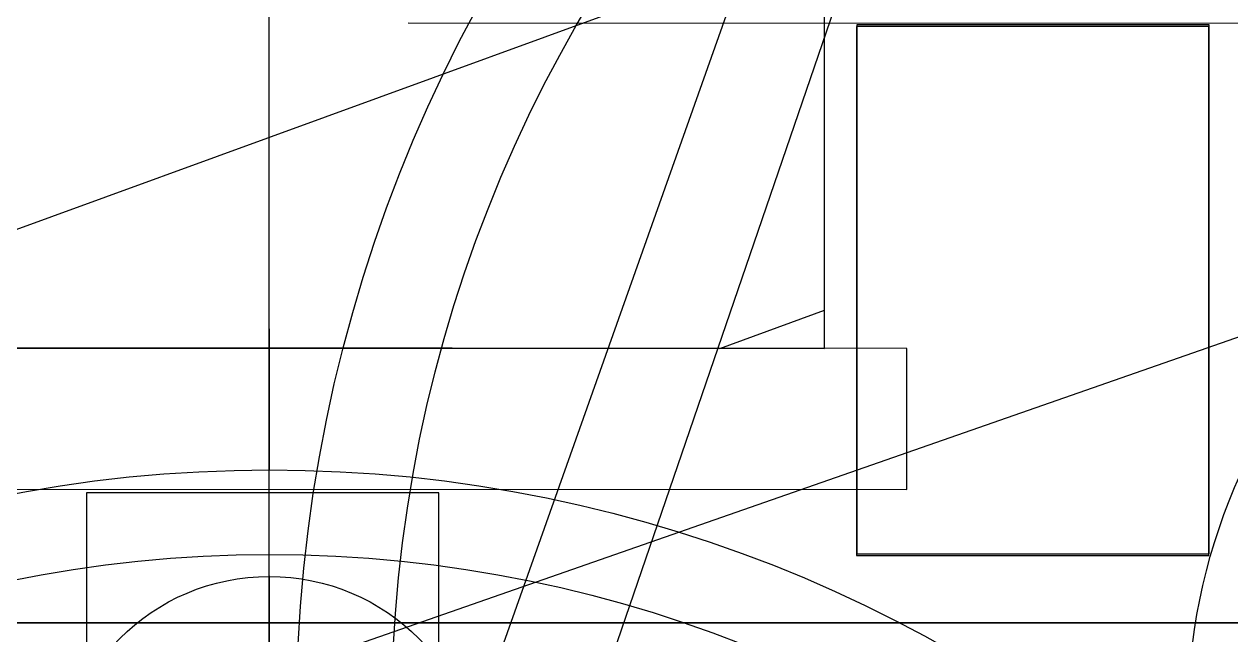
# Model space of a CAD drawing. Extents: x -381 to 213, y -63 to 250.
# Drawn here: x -121.53 to -104.41, y 29.79 to 38.45 of the extents above; entities that cross this region are included whole.
import ezdxf

# ---------------------------------------------------------------- set-up
doc = ezdxf.new("R2010")
doc.units = 0
doc.header["$MEASUREMENT"] = 0
for name, pattern in [('K5LT65535', [0]), ('K5LT_AXLED', [19.5, 15, -1.5, 1.5, -1.5]), ('K5LT_BASIC', [0])]:
    doc.linetypes.add(name, pattern=pattern)
doc.layers.add('Системный слой', color=7, linetype='Continuous')

# ---------------------------------------------------------------- blocks, each defined once
blk = doc.blocks.new('*U')
at = {"layer": 'Системный слой', "color": 5, "linetype": 'K5LT_BASIC'}
for p, q in [((-110.178, 33.852), (-110.15, 86.852)), ((-109.008, 33.851), (-127.008, 33.861)), ((-125.928, 33.86), (-110.178, 33.852)), ((-109.009, 31.851), (-109.008, 33.851)), ((-127.009, 31.861), (-109.009, 31.851)), ((-115.649, 31.806), (-120.649, 31.806)), ((-120.649, 31.806), (-120.649, 24.306)), ((-115.649, 24.306), (-115.649, 31.806)), ((107.35, 31.802), (102.35, 31.802)), ((102.35, 31.802), (102.35, 24.302)), ((107.35, 24.302), (107.35, 31.802)), ((-120.649, 24.306), (-115.649, 24.306)), ((102.35, 24.302), (107.35, 24.302)), ((156.17, 1.223), (-168.83, 1.223)), ((-46.622, 1.223), (33.378, 1.223))]:
    blk.add_line(p, q, dxfattribs=at)
at = {"layer": 'Системный слой', "color": 30, "linetype": 'K5LT_AXLED'}
for p, q in [((94.013, 5.981), (94.013, 74.478)), ((94.013, 5.981), (94.013, 74.478)), ((94.013, 5.982), (94.013, 72.497)), ((94.013, 5.982), (94.013, 72.497)), ((94.013, 5.981), (94.013, 70.516)), ((94.013, 5.981), (94.013, 70.516)), ((94.013, 20.983), (94.013, 25.983)), ((94.013, 20.983), (94.013, 25.983)), ((-21.536, -16.111), (-21.536, 5.389)), ((-21.536, -16.111), (-21.536, 4.189))]:
    blk.add_line(p, q, dxfattribs=at)
blk = doc.blocks.new('*F')
at = {"layer": 'Системный слой', "color": 5, "linetype": 'K5LT65535'}
for points in [[(-51.102, 49.761), (-128.234, 22.87), (-130.112, 20.429), (-130.112, 14.065), (-53.877, 14.065), (-43.829, 42.392), (-43.829, 45.933)], [(-51.58, 12.152), (-51.58, 15.788), (-42.68, 41.722), (-39.714, 44.689), (1.149, 44.689), (2.728, 43.11), (2.728, -18.333), (0.766, -21.534), (-1.148, -21.534)]]:
    blk.add_lwpolyline(points, dxfattribs=at)
at = {"layer": 'Системный слой', "color": 5, "linetype": 'K5LT_BASIC'}
for centre, radius in [((94.013, 5.981), 62.534), ((94.013, 5.981), 62.534), ((94.013, 5.981), 37.817), ((94.013, 5.981), 37.817), ((94.013, 5.981), 31.192), ((94.013, 5.981), 31.192), ((94.013, 5.982), 29.543), ((94.013, 5.982), 29.543), ((94.013, 20.983), 3), ((94.013, 20.983), 3), ((-0.009, -0.168), 21.15), ((-0.009, -0.168), 19.8), ((-0.009, -0.168), 8.5), ((-21.536, -16.111), 19.5), ((-21.536, -16.111), 18.3)]:
    blk.add_circle(centre, radius, dxfattribs=at)
at = {"layer": 'Системный слой'}
blk.add_blockref('*U', (0, 0), dxfattribs=at)
blk.add_blockref('*U', (0, 0), dxfattribs=at)
blk.add_blockref('*U', (0, 0), dxfattribs=at)
blk.add_blockref('*U', (0, 0), dxfattribs=at)
blk.add_blockref('*U', (0, 0), dxfattribs=at)
blk.add_blockref('*U', (0, 0), dxfattribs=at)
blk.add_blockref('*U', (0, 0), dxfattribs=at)
blk.add_blockref('*U', (0, 0), dxfattribs=at)
blk.add_blockref('*U', (0, 0), dxfattribs=at)
blk.add_blockref('*U', (0, 0), dxfattribs=at)
blk.add_blockref('*U', (0, 0), dxfattribs=at)
blk.add_blockref('*U', (0, 0), dxfattribs=at)
blk.add_blockref('*U', (0, 0), dxfattribs=at)
blk.add_blockref('*U', (0, 0), dxfattribs=at)
blk.add_blockref('*U', (0, 0), dxfattribs=at)
blk.add_blockref('*U', (0, 0), dxfattribs=at)
blk.add_blockref('*U', (0, 0), dxfattribs=at)
blk.add_blockref('*U', (0, 0), dxfattribs=at)
blk.add_blockref('*U', (0, 0), dxfattribs=at)
blk.add_blockref('*U', (0, 0), dxfattribs=at)
blk.add_blockref('*U', (0, 0), dxfattribs=at)
blk.add_blockref('*U', (0, 0), dxfattribs=at)
blk.add_blockref('*U', (0, 0), dxfattribs=at)
blk.add_blockref('*U', (0, 0), dxfattribs=at)
blk.add_blockref('*U', (0, 0), dxfattribs=at)
blk.add_blockref('*U', (0, 0), dxfattribs=at)
blk.add_blockref('*U', (0, 0), dxfattribs=at)
blk.add_blockref('*U', (0, 0), dxfattribs=at)
blk.add_blockref('*U', (0, 0), dxfattribs=at)
blk.add_blockref('*U', (0, 0), dxfattribs=at)
blk.add_blockref('*U', (0, 0), dxfattribs=at)
blk.add_blockref('*U', (0, 0), dxfattribs=at)
blk.add_blockref('*U', (0, 0), dxfattribs=at)
blk.add_blockref('*U', (0, 0), dxfattribs=at)
blk.add_blockref('*U', (0, 0), dxfattribs=at)
blk.add_blockref('*U', (0, 0), dxfattribs=at)
blk.add_blockref('*U', (0, 0), dxfattribs=at)
blk.add_blockref('*U', (0, 0), dxfattribs=at)
blk.add_blockref('*U', (0, 0), dxfattribs=at)
blk.add_blockref('*U', (0, 0), dxfattribs=at)
blk.add_blockref('*U', (0, 0), dxfattribs=at)
blk.add_blockref('*U', (0, 0), dxfattribs=at)
blk.add_blockref('*U', (0, 0), dxfattribs=at)
blk.add_blockref('*U', (0, 0), dxfattribs=at)
blk.add_blockref('*U', (0, 0), dxfattribs=at)
blk.add_blockref('*U', (0, 0), dxfattribs=at)
blk.add_blockref('*U', (0, 0), dxfattribs=at)
blk.add_blockref('*U', (0, 0), dxfattribs=at)
blk.add_blockref('*U', (0, 0), dxfattribs=at)
blk.add_blockref('*U', (0, 0), dxfattribs=at)
blk.add_blockref('*U', (0, 0), dxfattribs=at)
blk.add_blockref('*U', (0, 0), dxfattribs=at)
blk.add_blockref('*U', (0, 0), dxfattribs=at)
blk.add_blockref('*U', (0, 0), dxfattribs=at)
blk.add_blockref('*U', (0, 0), dxfattribs=at)
blk.add_blockref('*U', (0, 0), dxfattribs=at)
blk.add_blockref('*U', (0, 0), dxfattribs=at)
blk.add_blockref('*U', (0, 0), dxfattribs=at)
blk.add_blockref('*U', (0, 0), dxfattribs=at)
blk.add_blockref('*U', (0, 0), dxfattribs=at)
blk.add_blockref('*U', (0, 0), dxfattribs=at)
blk.add_blockref('*U', (0, 0), dxfattribs=at)
blk.add_blockref('*U', (0, 0), dxfattribs=at)
blk.add_blockref('*U', (0, 0), dxfattribs=at)
blk.add_blockref('*U', (0, 0), dxfattribs=at)
blk.add_blockref('*U', (0, 0), dxfattribs=at)
blk.add_blockref('*U', (0, 0), dxfattribs=at)
blk.add_blockref('*U', (0, 0), dxfattribs=at)
blk.add_blockref('*U', (0, 0), dxfattribs=at)
blk.add_blockref('*U', (0, 0), dxfattribs=at)
blk.add_blockref('*U', (0, 0), dxfattribs=at)
blk.add_blockref('*U', (0, 0), dxfattribs=at)
blk.add_blockref('*U', (0, 0), dxfattribs=at)
blk.add_blockref('*U', (0, 0), dxfattribs=at)
blk.add_blockref('*U', (0, 0), dxfattribs=at)
blk.add_blockref('*U', (0, 0), dxfattribs=at)
blk.add_blockref('*U', (0, 0), dxfattribs=at)
blk.add_blockref('*U', (0, 0), dxfattribs=at)
blk.add_blockref('*U', (0, 0), dxfattribs=at)
blk.add_blockref('*U', (0, 0), dxfattribs=at)
blk.add_blockref('*U', (0, 0), dxfattribs=at)
blk.add_blockref('*U', (0, 0), dxfattribs=at)
blk.add_blockref('*U', (0, 0), dxfattribs=at)
blk.add_blockref('*U', (0, 0), dxfattribs=at)
blk.add_blockref('*U', (0, 0), dxfattribs=at)
blk.add_blockref('*U', (0, 0), dxfattribs=at)
blk.add_blockref('*U', (0, 0), dxfattribs=at)
blk.add_blockref('*U', (0, 0), dxfattribs=at)
blk.add_blockref('*U', (0, 0), dxfattribs=at)
blk.add_blockref('*U', (0, 0), dxfattribs=at)
blk.add_blockref('*U', (0, 0), dxfattribs=at)
blk.add_blockref('*U', (0, 0), dxfattribs=at)
blk.add_blockref('*U', (0, 0), dxfattribs=at)
blk.add_blockref('*U', (0, 0), dxfattribs=at)
blk.add_blockref('*U', (0, 0), dxfattribs=at)
blk.add_blockref('*U', (0, 0), dxfattribs=at)
blk.add_blockref('*U', (0, 0), dxfattribs=at)
blk.add_blockref('*U', (0, 0), dxfattribs=at)
blk.add_blockref('*U', (0, 0), dxfattribs=at)
blk.add_blockref('*U', (0, 0), dxfattribs=at)
blk.add_blockref('*U', (0, 0), dxfattribs=at)
blk.add_blockref('*U', (0, 0), dxfattribs=at)
blk.add_blockref('*U', (0, 0), dxfattribs=at)
blk.add_blockref('*U', (0, 0), dxfattribs=at)
blk.add_blockref('*U', (0, 0), dxfattribs=at)
blk.add_blockref('*U', (0, 0), dxfattribs=at)
blk.add_blockref('*U', (0, 0), dxfattribs=at)
blk.add_blockref('*U', (0, 0), dxfattribs=at)
blk.add_blockref('*U', (0, 0), dxfattribs=at)
blk.add_blockref('*U', (0, 0), dxfattribs=at)
blk.add_blockref('*U', (0, 0), dxfattribs=at)
blk.add_blockref('*U', (0, 0), dxfattribs=at)
blk.add_blockref('*U', (0, 0), dxfattribs=at)
blk.add_blockref('*U', (0, 0), dxfattribs=at)
blk.add_blockref('*U', (0, 0), dxfattribs=at)
blk.add_blockref('*U', (0, 0), dxfattribs=at)
blk.add_blockref('*U', (0, 0), dxfattribs=at)
blk.add_blockref('*U', (0, 0), dxfattribs=at)
blk.add_blockref('*U', (0, 0), dxfattribs=at)
blk.add_blockref('*U', (0, 0), dxfattribs=at)
blk.add_blockref('*U', (0, 0), dxfattribs=at)
blk.add_blockref('*U', (0, 0), dxfattribs=at)
blk.add_blockref('*U', (0, 0), dxfattribs=at)
blk.add_blockref('*U', (0, 0), dxfattribs=at)
blk.add_blockref('*U', (0, 0), dxfattribs=at)
blk.add_blockref('*U', (0, 0), dxfattribs=at)
blk.add_blockref('*U', (0, 0), dxfattribs=at)
blk.add_blockref('*U', (0, 0), dxfattribs=at)
blk.add_blockref('*U', (0, 0), dxfattribs=at)
blk.add_blockref('*U', (0, 0), dxfattribs=at)
blk.add_blockref('*U', (0, 0), dxfattribs=at)
blk.add_blockref('*U', (0, 0), dxfattribs=at)
blk.add_blockref('*U', (0, 0), dxfattribs=at)
blk.add_blockref('*U', (0, 0), dxfattribs=at)
blk.add_blockref('*U', (0, 0), dxfattribs=at)
blk.add_blockref('*U', (0, 0), dxfattribs=at)
blk.add_blockref('*U', (0, 0), dxfattribs=at)
blk.add_blockref('*U', (0, 0), dxfattribs=at)
blk.add_blockref('*U', (0, 0), dxfattribs=at)
blk.add_blockref('*U', (0, 0), dxfattribs=at)
blk.add_blockref('*U', (0, 0), dxfattribs=at)
blk.add_blockref('*U', (0, 0), dxfattribs=at)
blk.add_blockref('*U', (0, 0), dxfattribs=at)
blk.add_blockref('*U', (0, 0), dxfattribs=at)
blk.add_blockref('*U', (0, 0), dxfattribs=at)
blk.add_blockref('*U', (0, 0), dxfattribs=at)
blk.add_blockref('*U', (0, 0), dxfattribs=at)
blk.add_blockref('*U', (0, 0), dxfattribs=at)
blk.add_blockref('*U', (0, 0), dxfattribs=at)
blk.add_blockref('*U', (0, 0), dxfattribs=at)
blk.add_blockref('*U', (0, 0), dxfattribs=at)
blk.add_blockref('*U', (0, 0), dxfattribs=at)
blk.add_blockref('*U', (0, 0), dxfattribs=at)
blk.add_blockref('*U', (0, 0), dxfattribs=at)
blk.add_blockref('*U', (0, 0), dxfattribs=at)
blk.add_blockref('*U', (0, 0), dxfattribs=at)
blk.add_blockref('*U', (0, 0), dxfattribs=at)
blk.add_blockref('*U', (0, 0), dxfattribs=at)
blk.add_blockref('*U', (0, 0), dxfattribs=at)
blk.add_blockref('*U', (0, 0), dxfattribs=at)
blk.add_blockref('*U', (0, 0), dxfattribs=at)
blk.add_blockref('*U', (0, 0), dxfattribs=at)
blk.add_blockref('*U', (0, 0), dxfattribs=at)
blk.add_blockref('*U', (0, 0), dxfattribs=at)
blk.add_blockref('*U', (0, 0), dxfattribs=at)
blk.add_blockref('*U', (0, 0), dxfattribs=at)
blk.add_blockref('*U', (0, 0), dxfattribs=at)
blk.add_blockref('*U', (0, 0), dxfattribs=at)
blk.add_blockref('*U', (0, 0), dxfattribs=at)
blk.add_blockref('*U', (0, 0), dxfattribs=at)
blk.add_blockref('*U', (0, 0), dxfattribs=at)
blk.add_blockref('*U', (0, 0), dxfattribs=at)
blk.add_blockref('*U', (0, 0), dxfattribs=at)
blk.add_blockref('*U', (0, 0), dxfattribs=at)
blk.add_blockref('*U', (0, 0), dxfattribs=at)
blk.add_blockref('*U', (0, 0), dxfattribs=at)
blk.add_blockref('*U', (0, 0), dxfattribs=at)
blk.add_blockref('*U', (0, 0), dxfattribs=at)
blk.add_blockref('*U', (0, 0), dxfattribs=at)
blk.add_blockref('*U', (0, 0), dxfattribs=at)
blk.add_blockref('*U', (0, 0), dxfattribs=at)
blk.add_blockref('*U', (0, 0), dxfattribs=at)
blk.add_blockref('*U', (0, 0), dxfattribs=at)
blk.add_blockref('*U', (0, 0), dxfattribs=at)
blk.add_blockref('*U', (0, 0), dxfattribs=at)
blk.add_blockref('*U', (0, 0), dxfattribs=at)
blk.add_blockref('*U', (0, 0), dxfattribs=at)
blk.add_blockref('*U', (0, 0), dxfattribs=at)
blk.add_blockref('*U', (0, 0), dxfattribs=at)
blk.add_blockref('*U', (0, 0), dxfattribs=at)
blk.add_blockref('*U', (0, 0), dxfattribs=at)
blk.add_blockref('*U', (0, 0), dxfattribs=at)
blk.add_blockref('*U', (0, 0), dxfattribs=at)
blk.add_blockref('*U', (0, 0), dxfattribs=at)
blk.add_blockref('*U', (0, 0), dxfattribs=at)
blk.add_blockref('*U', (0, 0), dxfattribs=at)
blk.add_blockref('*U', (0, 0), dxfattribs=at)
blk.add_blockref('*U', (0, 0), dxfattribs=at)
blk.add_blockref('*U', (0, 0), dxfattribs=at)
blk.add_blockref('*U', (0, 0), dxfattribs=at)
blk.add_blockref('*U', (0, 0), dxfattribs=at)
blk.add_blockref('*U', (0, 0), dxfattribs=at)
blk.add_blockref('*U', (0, 0), dxfattribs=at)
blk.add_blockref('*U', (0, 0), dxfattribs=at)
blk.add_blockref('*U', (0, 0), dxfattribs=at)
blk.add_blockref('*U', (0, 0), dxfattribs=at)
blk.add_blockref('*U', (0, 0), dxfattribs=at)

msp = doc.modelspace()

# ---------------------------------------------------------------- hatches: boundary and pattern name
at = {"layer": 'Системный слой'}
h = msp.add_hatch(dxfattribs=at)
h.set_pattern_fill('Металл', color=0, style=0, pattern_type=0)
h.set_pattern_definition([(20, (0, 0), (-1.7101, 4.69846), [])])
h.paths.add_polyline_path([(-110.15, 86.852), (-125.9, 86.86), (-125.928, 33.86), (-110.178, 33.852)])

# ---------------------------------------------------------------- block references
for name, p in [('*F', (-96.515, 28.741)), ('*F', (-63.927, 6.935)), ('*F', (-212.068, 6.637)), ('*F', (10.927, 6.609)), ('*U', (0, 0)), ('*U', (0, 0)), ('*U', (0, 0)), ('*U', (0, 0)), ('*U', (0, 0)), ('*U', (0, 0)), ('*U', (0, 0)), ('*U', (0, 0)), ('*U', (0, 0)), ('*U', (0, 0)), ('*U', (0, 0)), ('*U', (0, 0)), ('*U', (0, 0)), ('*U', (0, 0))]:
    msp.add_blockref(name, p, dxfattribs=at)

doc.saveas('drawing.dxf')
